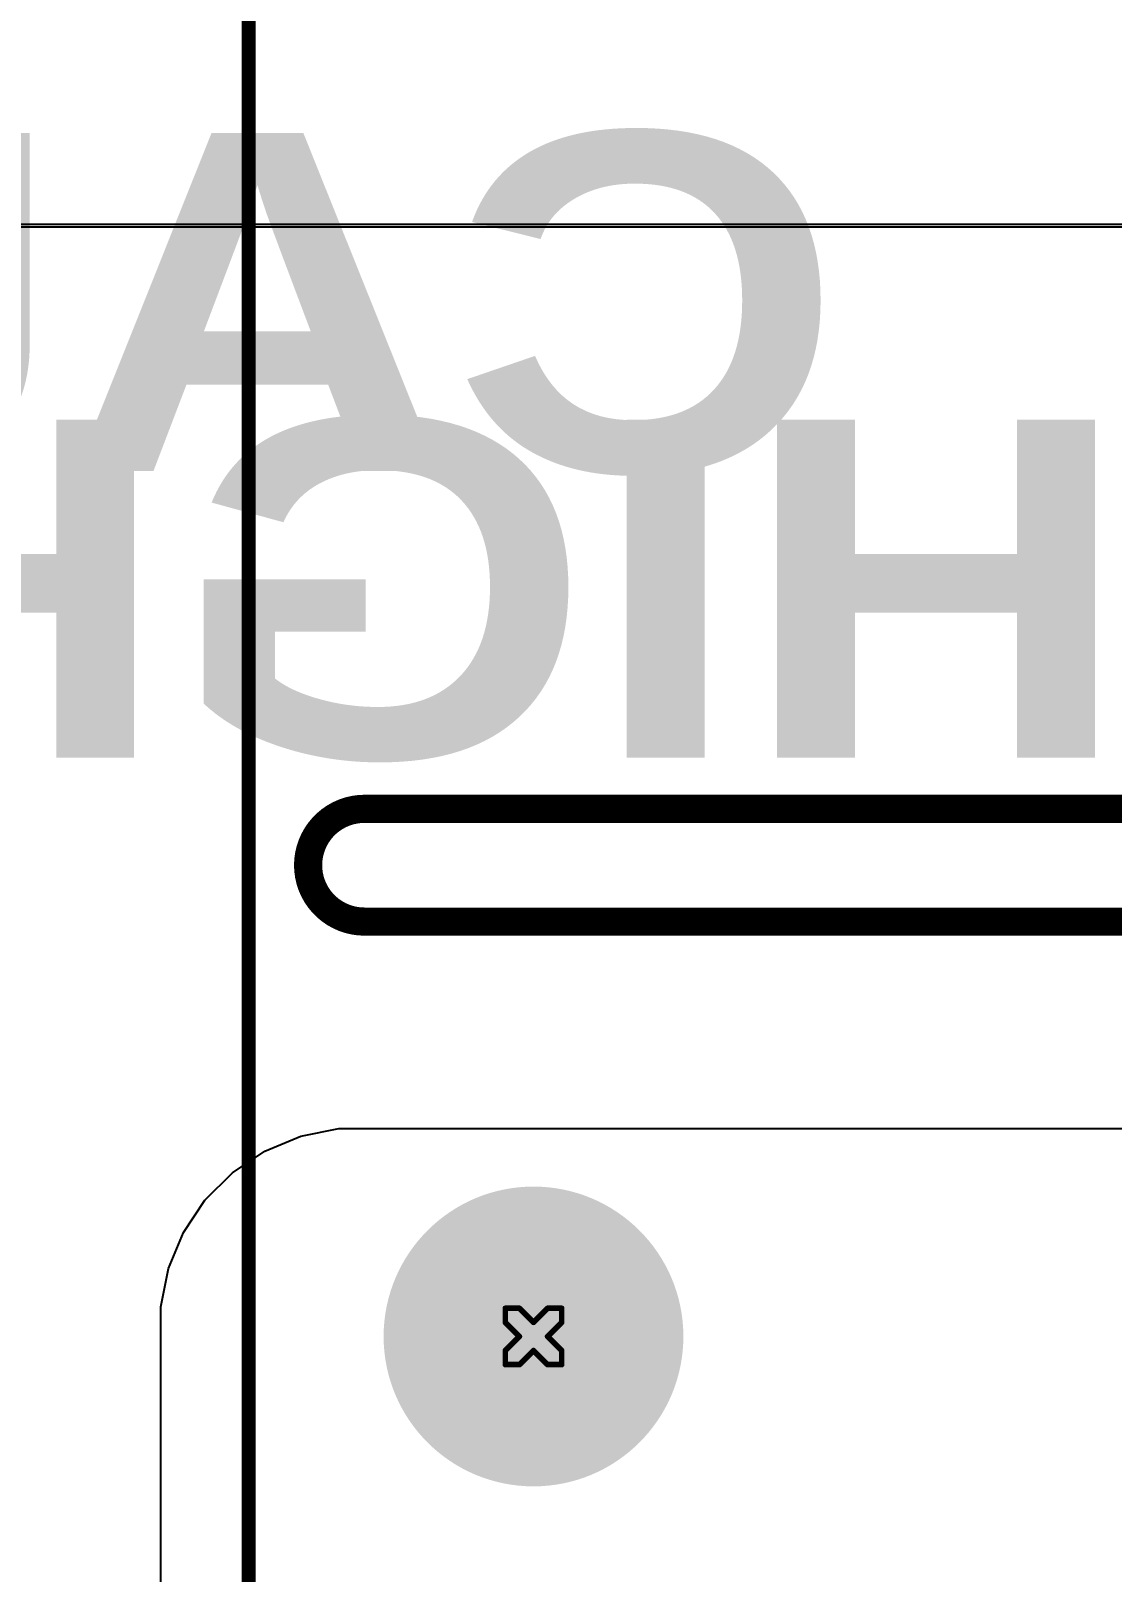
# Model space of a CAD drawing. Header units: inches. Extents: x 0 to 198, y 0 to 199.
# Drawn here: x 2.659 to 3.043, y 0.703 to 1.25 of the extents above; entities that cross this region are included whole.
import ezdxf

# ---------------------------------------------------------------- set-up
doc = ezdxf.new("R2010")
doc.units = ezdxf.units.IN
doc.header["$MEASUREMENT"] = 0
for name, color, linetype in [('Board Outline', 216, 'Continuous'), ('Bottom Layer', 5, 'Continuous'), ('Bottom Overlay', 54, 'Continuous'), ('Bottom Solder', 6, 'Continuous'), ('Drill Drawing', 1, 'Continuous'), ('Layer 1', 16, 'Continuous'), ('Layer 2', 76, 'Continuous'), ('Multi-Layer', 9, 'Continuous'), ('Pad Holes', 156, 'Continuous'), ('Top Layer', 1, 'Continuous'), ('Top Overlay', 2, 'Continuous'), ('Top Solder', 216, 'Continuous')]:
    doc.layers.add(name, color=color, linetype=linetype)
doc.styles.add('Arial Black', font='', dxfattribs={"height": 0.2})
doc.styles.get('Arial Black').set_extended_font_data('Arial Black')

# ---------------------------------------------------------------- blocks, each defined once
blk = doc.blocks.new('G5RL_1A_E_HR_DC5_215')
at = {"layer": 'Bottom Layer'}
h = blk.add_hatch(color=5, dxfattribs=at)
edge = h.paths.add_edge_path()
edge.add_arc((0.29525, -0.14765), 0.04921, 0, 360)
at = {"layer": 'Bottom Solder'}
h = blk.add_hatch(color=6, dxfattribs=at)
edge = h.paths.add_edge_path()
edge.add_arc((0.29525, -0.14765), 0.05321, 0, 360)
at = {"layer": 'Layer 1'}
h = blk.add_hatch(color=16, dxfattribs=at)
edge = h.paths.add_edge_path()
edge.add_arc((0.29525, -0.14765), 0.04921, 0, 360)
at = {"layer": 'Layer 2'}
h = blk.add_hatch(color=76, dxfattribs=at)
edge = h.paths.add_edge_path()
edge.add_arc((0.29525, -0.14765), 0.04921, 0, 360)
at = {"layer": 'Multi-Layer'}
h = blk.add_hatch(color=9, dxfattribs=at)
edge = h.paths.add_edge_path()
edge.add_arc((0.29525, -0.14765), 0.04921, 0, 360)
at = {"layer": 'Pad Holes'}
h = blk.add_hatch(color=7, dxfattribs=at)
edge = h.paths.add_edge_path()
edge.add_arc((0.29525, -0.14765), 0.02953, 0, 360)
at = {"layer": 'Top Layer'}
h = blk.add_hatch(color=1, dxfattribs=at)
edge = h.paths.add_edge_path()
edge.add_arc((0.29525, -0.14765), 0.04921, 0, 360)
at = {"layer": 'Top Solder'}
h = blk.add_hatch(color=216, dxfattribs=at)
edge = h.paths.add_edge_path()
edge.add_arc((0.29525, -0.14765), 0.05321, 0, 360)
at = {"layer": 'Top Overlay'}
blk.add_lwpolyline([(0.55905, -0.24879, 0.005, 0.005, 0), (-0.58268, -0.24879, 0.005, 0.005, 0)], format="xyseb", dxfattribs=at)

msp = doc.modelspace()

# ---------------------------------------------------------------- linework, layer by layer
at = {"layer": 'Board Outline'}
for points in [[(2.75777, 0.95351, 0.01, 0.01, -0.414214), (2.77779, 0.97353, 0.01, 0.01, 0)], [(2.77779, 0.97353, 0.01, 0.01, 0), (3.19309, 0.97353, 0.01, 0.01, 0)], [(2.77779, 0.9335, 0.01, 0.01, -0.414214), (2.75777, 0.95351, 0.01, 0.01, 0)], [(2.77779, 0.9335, 0.01, 0.01, 0), (3.19309, 0.9335, 0.01, 0.01, 0)]]:
    msp.add_lwpolyline(points, format="xyseb", dxfattribs=at)
for points in [[(2.77529, 0.97353, 0.005, 0.005, 1), (2.78029, 0.97353, 0.005, 0.005, 1)], [(2.77529, 0.97353, 0.005, 0.005, 1), (2.78029, 0.97353, 0.005, 0.005, 1)], [(2.75527, 0.95351, 0.005, 0.005, 1), (2.76027, 0.95351, 0.005, 0.005, 1)], [(2.75527, 0.95351, 0.005, 0.005, 1), (2.76027, 0.95351, 0.005, 0.005, 1)], [(2.77529, 0.9335, 0.005, 0.005, 1), (2.78029, 0.9335, 0.005, 0.005, 1)], [(2.77529, 0.9335, 0.005, 0.005, 1), (2.78029, 0.9335, 0.005, 0.005, 1)]]:
    msp.add_lwpolyline(points, format="xyseb", close=True, dxfattribs=at)
at = {"layer": 'Bottom Layer'}
for p, q in [((4.03452, 1.181), (1.32, 1.181)), ((2.75517, 0.85731), (2.76871, 0.86)), ((2.76871, 0.86), (2.77562, 0.86)), ((2.77562, 0.86), (3.18638, 0.86)), ((2.74241, 0.85202), (2.75517, 0.85731)), ((2.73092, 0.84435), (2.74241, 0.85202)), ((2.72116, 0.83458), (2.73092, 0.84435)), ((2.71348, 0.8231), (2.72116, 0.83458)), ((2.7082, 0.81034), (2.71348, 0.8231)), ((2.7055, 0.79679), (2.7082, 0.81034)), ((2.7055, 0.78988), (2.7055, 0.79679)), ((2.7055, 0.78611), (2.7055, 0.78988)), ((2.7055, 0.78988), (2.7055, 0.78988)), ((2.7055, 0.78988), (2.7055, 0.78988)), ((2.7055, 0.375), (2.7055, 0.78611))]:
    msp.add_line(p, q, dxfattribs=at)
at = {"layer": 'Drill Drawing'}
for points in [[(2.82779, 0.79123, 0.002, 0.002, 0), (2.82779, 0.79623, 0.002, 0.002, 0)], [(2.82779, 0.79623, 0.002, 0.002, 0), (2.83279, 0.79623, 0.002, 0.002, 0)], [(2.83279, 0.79623, 0.002, 0.002, 0), (2.83779, 0.79123, 0.002, 0.002, 0)], [(2.83779, 0.79123, 0.002, 0.002, 0), (2.84279, 0.79623, 0.002, 0.002, 0)], [(2.84279, 0.79623, 0.002, 0.002, 0), (2.84779, 0.79623, 0.002, 0.002, 0)], [(2.84779, 0.79123, 0.002, 0.002, 0), (2.84779, 0.79623, 0.002, 0.002, 0)], [(2.82779, 0.79123, 0.002, 0.002, 0), (2.83279, 0.78623, 0.002, 0.002, 0)], [(2.84279, 0.78623, 0.002, 0.002, 0), (2.84779, 0.79123, 0.002, 0.002, 0)], [(2.82779, 0.78123, 0.002, 0.002, 0), (2.83279, 0.78623, 0.002, 0.002, 0)], [(2.84279, 0.78623, 0.002, 0.002, 0), (2.84779, 0.78123, 0.002, 0.002, 0)], [(2.82779, 0.77623, 0.002, 0.002, 0), (2.82779, 0.78123, 0.002, 0.002, 0)], [(2.82779, 0.77623, 0.002, 0.002, 0), (2.83279, 0.77623, 0.002, 0.002, 0)], [(2.83279, 0.77623, 0.002, 0.002, 0), (2.83779, 0.78123, 0.002, 0.002, 0)], [(2.83779, 0.78123, 0.002, 0.002, 0), (2.84279, 0.77623, 0.002, 0.002, 0)], [(2.84279, 0.77623, 0.002, 0.002, 0), (2.84779, 0.77623, 0.002, 0.002, 0)], [(2.84779, 0.77623, 0.002, 0.002, 0), (2.84779, 0.78123, 0.002, 0.002, 0)]]:
    msp.add_lwpolyline(points, format="xyseb", dxfattribs=at)
for points in [[(2.82729, 0.79623, 0.001, 0.001, 1), (2.82829, 0.79623, 0.001, 0.001, 1)], [(2.82729, 0.79623, 0.001, 0.001, 1), (2.82829, 0.79623, 0.001, 0.001, 1)], [(2.83229, 0.79623, 0.001, 0.001, 1), (2.83329, 0.79623, 0.001, 0.001, 1)], [(2.83229, 0.79623, 0.001, 0.001, 1), (2.83329, 0.79623, 0.001, 0.001, 1)], [(2.84229, 0.79623, 0.001, 0.001, 1), (2.84329, 0.79623, 0.001, 0.001, 1)], [(2.84229, 0.79623, 0.001, 0.001, 1), (2.84329, 0.79623, 0.001, 0.001, 1)], [(2.84729, 0.79623, 0.001, 0.001, 1), (2.84829, 0.79623, 0.001, 0.001, 1)], [(2.84729, 0.79623, 0.001, 0.001, 1), (2.84829, 0.79623, 0.001, 0.001, 1)], [(2.82729, 0.79123, 0.001, 0.001, 1), (2.82829, 0.79123, 0.001, 0.001, 1)], [(2.82729, 0.79123, 0.001, 0.001, 1), (2.82829, 0.79123, 0.001, 0.001, 1)], [(2.83729, 0.79123, 0.001, 0.001, 1), (2.83829, 0.79123, 0.001, 0.001, 1)], [(2.83729, 0.79123, 0.001, 0.001, 1), (2.83829, 0.79123, 0.001, 0.001, 1)], [(2.84729, 0.79123, 0.001, 0.001, 1), (2.84829, 0.79123, 0.001, 0.001, 1)], [(2.84729, 0.79123, 0.001, 0.001, 1), (2.84829, 0.79123, 0.001, 0.001, 1)], [(2.83229, 0.78623, 0.001, 0.001, 1), (2.83329, 0.78623, 0.001, 0.001, 1)], [(2.83229, 0.78623, 0.001, 0.001, 1), (2.83329, 0.78623, 0.001, 0.001, 1)], [(2.84229, 0.78623, 0.001, 0.001, 1), (2.84329, 0.78623, 0.001, 0.001, 1)], [(2.84229, 0.78623, 0.001, 0.001, 1), (2.84329, 0.78623, 0.001, 0.001, 1)], [(2.82729, 0.78123, 0.001, 0.001, 1), (2.82829, 0.78123, 0.001, 0.001, 1)], [(2.82729, 0.78123, 0.001, 0.001, 1), (2.82829, 0.78123, 0.001, 0.001, 1)], [(2.82729, 0.77623, 0.001, 0.001, 1), (2.82829, 0.77623, 0.001, 0.001, 1)], [(2.82729, 0.77623, 0.001, 0.001, 1), (2.82829, 0.77623, 0.001, 0.001, 1)], [(2.83229, 0.77623, 0.001, 0.001, 1), (2.83329, 0.77623, 0.001, 0.001, 1)], [(2.83229, 0.77623, 0.001, 0.001, 1), (2.83329, 0.77623, 0.001, 0.001, 1)], [(2.83729, 0.78123, 0.001, 0.001, 1), (2.83829, 0.78123, 0.001, 0.001, 1)], [(2.83729, 0.78123, 0.001, 0.001, 1), (2.83829, 0.78123, 0.001, 0.001, 1)], [(2.84229, 0.77623, 0.001, 0.001, 1), (2.84329, 0.77623, 0.001, 0.001, 1)], [(2.84229, 0.77623, 0.001, 0.001, 1), (2.84329, 0.77623, 0.001, 0.001, 1)], [(2.84729, 0.78123, 0.001, 0.001, 1), (2.84829, 0.78123, 0.001, 0.001, 1)], [(2.84729, 0.78123, 0.001, 0.001, 1), (2.84829, 0.78123, 0.001, 0.001, 1)], [(2.84729, 0.77623, 0.001, 0.001, 1), (2.84829, 0.77623, 0.001, 0.001, 1)], [(2.84729, 0.77623, 0.001, 0.001, 1), (2.84829, 0.77623, 0.001, 0.001, 1)]]:
    msp.add_lwpolyline(points, format="xyseb", close=True, dxfattribs=at)
at = {"layer": 'Layer 1'}
msp.add_line((4.03452, 1.181), (1.32, 1.181), dxfattribs=at)
at = {"layer": 'Layer 2'}
msp.add_line((5.58, 1.18), (0.46584, 1.18), dxfattribs=at)
at = {"layer": 'Multi-Layer'}
for p, q in [((2.76645, 0.97048), (2.76082, 0.96485)), ((2.7738, 0.97353), (2.76645, 0.97048)), ((2.77779, 0.97353), (2.7738, 0.97353)), ((3.19309, 0.97353), (2.77779, 0.97353)), ((2.76082, 0.96485), (2.75777, 0.95749)), ((2.75777, 0.95749), (2.75777, 0.95351)), ((2.75777, 0.95351), (2.75777, 0.95351)), ((2.75777, 0.95351), (2.75777, 0.94953)), ((2.75777, 0.94953), (2.76082, 0.94218)), ((2.76082, 0.94218), (2.76645, 0.93655)), ((2.76645, 0.93655), (2.7738, 0.9335)), ((2.7738, 0.9335), (2.77779, 0.9335)), ((2.77779, 0.9335), (2.77779, 0.9335)), ((2.77779, 0.9335), (3.19309, 0.9335))]:
    msp.add_line(p, q, dxfattribs=at)
at = {"layer": 'Top Layer'}
msp.add_line((4.555, 1.181), (1.891, 1.181), dxfattribs=at)

# ---------------------------------------------------------------- block references
at = {"rotation": 270}
msp.add_blockref('G5RL_1A_E_HR_DC5_215', (2.98544, 1.08147), dxfattribs=at)

# ---------------------------------------------------------------- texts
at = {"layer": 'Bottom Overlay', "style": 'Arial Black', "text_generation_flag": 2}
for s, p in [('CAUTION', (2.94758, 1.09345)), ('HIGH VOLTAGE', (3.04991, 0.99172))]:
    msp.add_text(s, height=0.12, rotation=360, dxfattribs=at).set_placement(p)

doc.saveas('drawing.dxf')
